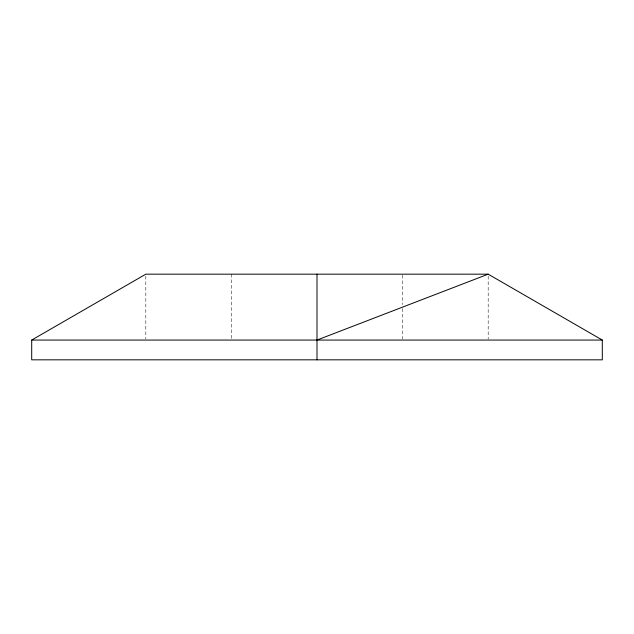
<?xml version="1.0" encoding="UTF-8"?>
<svg xmlns="http://www.w3.org/2000/svg" width="634" height="634" viewBox="0 0 634 634"><rect width="100%" height="100%" fill="white"/><g stroke="black" fill="none" stroke-linecap="round" stroke-linejoin="round"><path stroke-width="0.48" stroke-dasharray="3.17 2.38" d="M488.18 276.139L488.18 339.079M402.59 275.156L402.59 304.661M402.59 308.592L402.59 339.079M231.41 274.173L231.41 339.079M145.82 276.139L145.82 339.079"/><path stroke-width="0.95" d="M31.7 340.062L145.82 274.173L488.18 274.173L602.3 340.062L602.3 359.827L31.7 359.827L31.7 340.062L602.3 340.062M317 340.062L488.18 274.173M317 274.173L317 359.827"/></g></svg>
